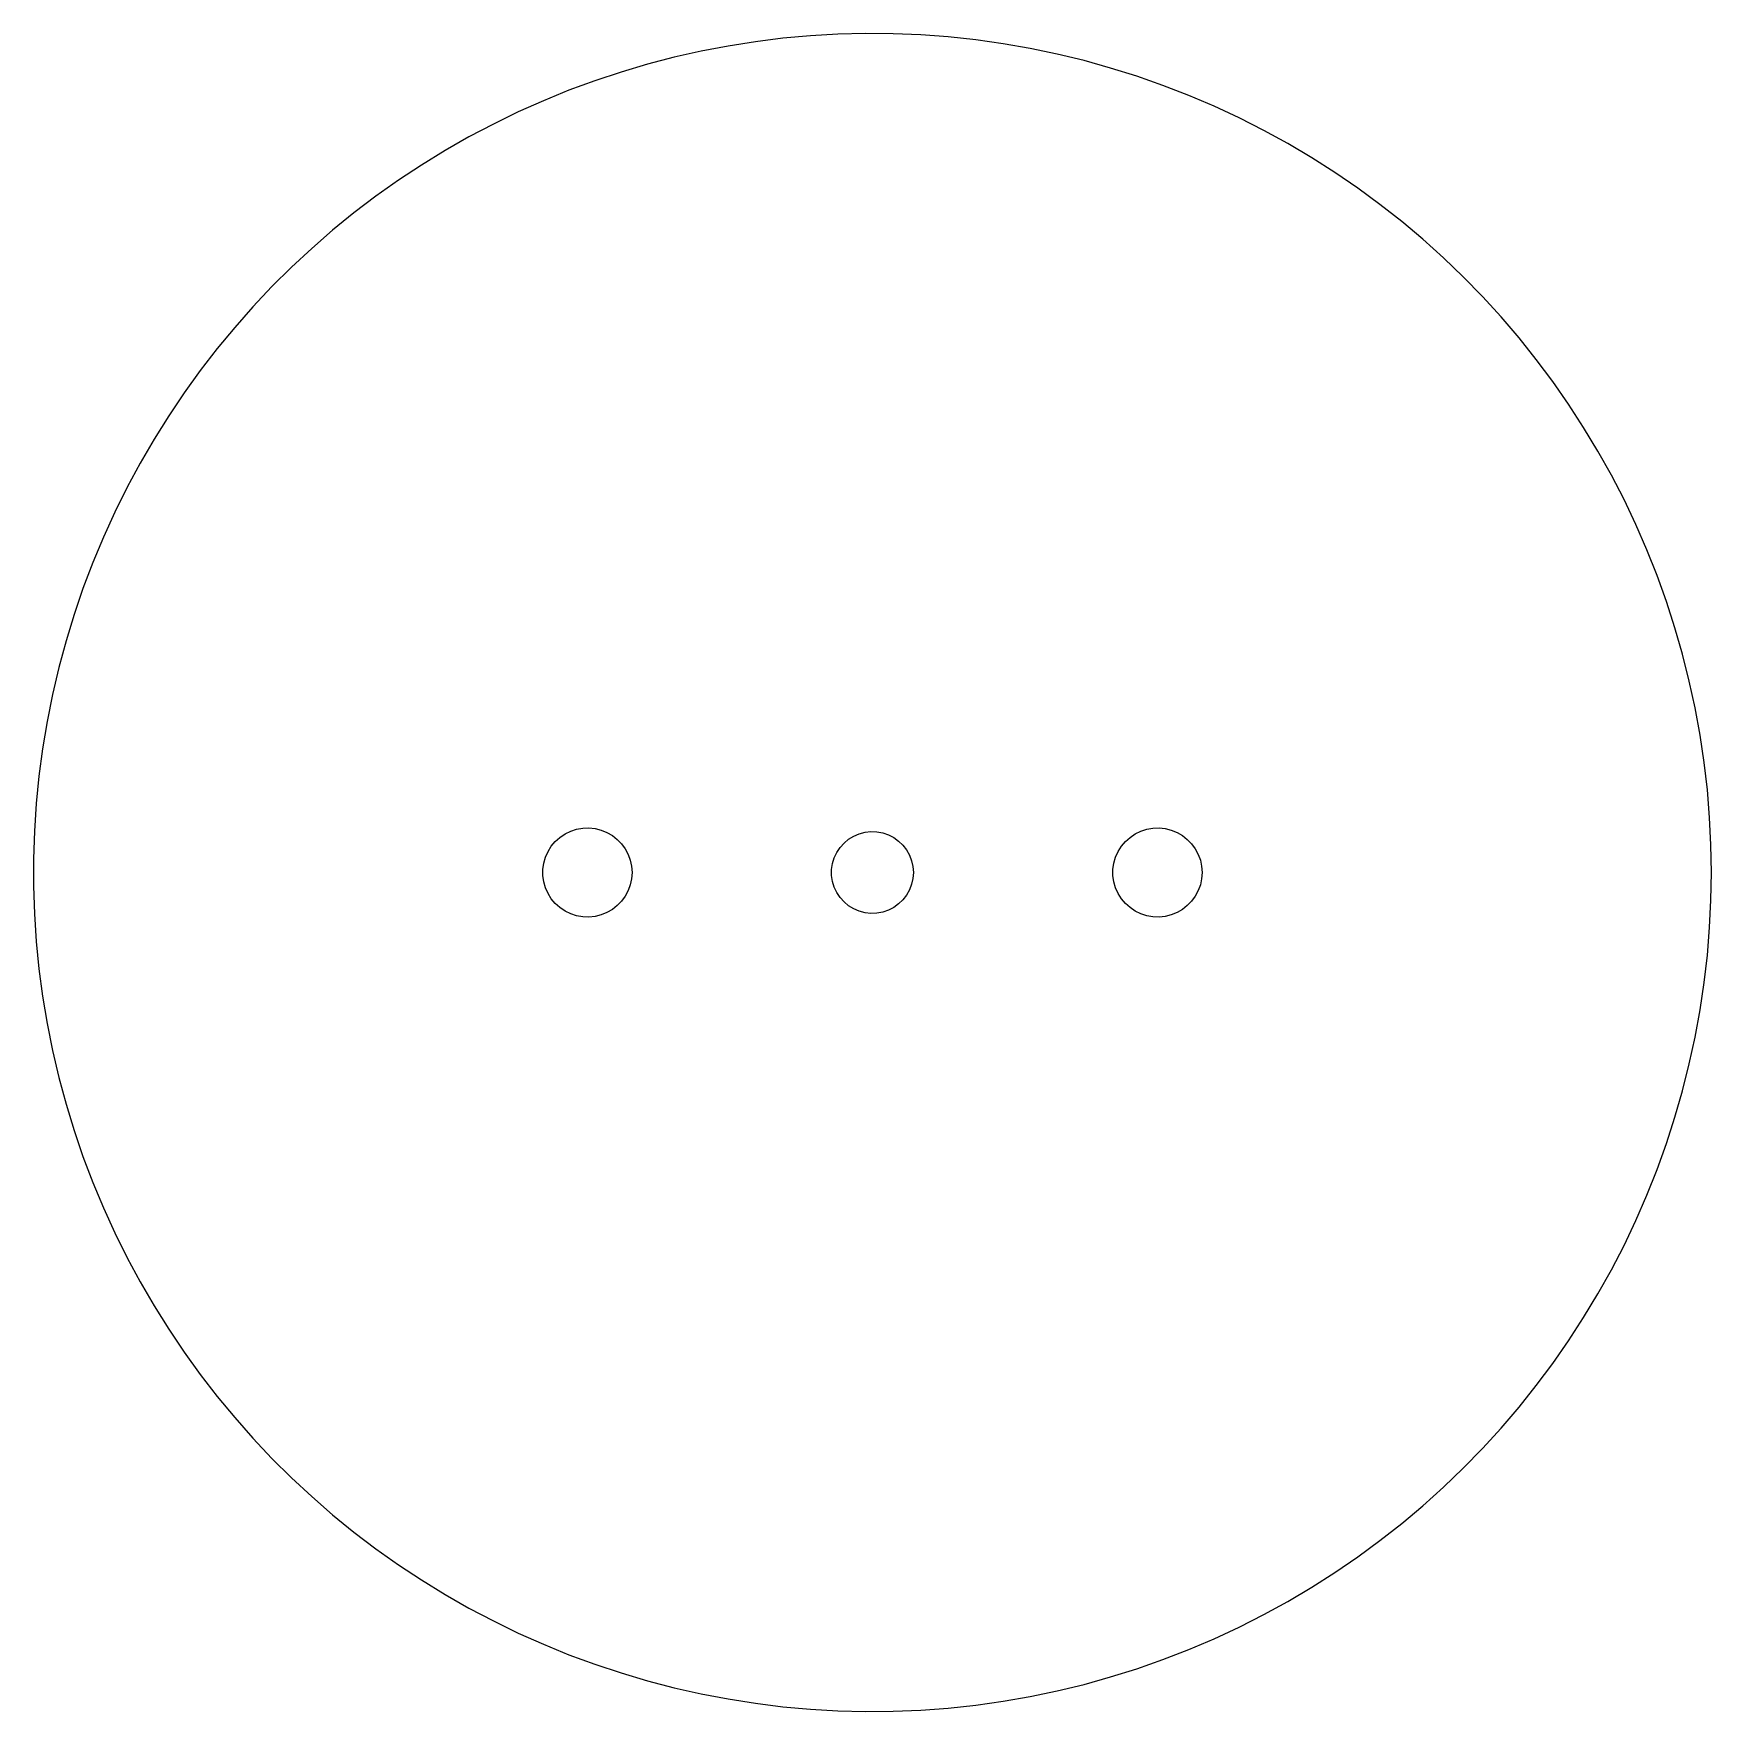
# Model space of a CAD drawing. Header units: metres. Extents: x -74 to 74, y -74 to 74.
import ezdxf

# ---------------------------------------------------------------- set-up
doc = ezdxf.new("R2010")
doc.units = ezdxf.units.M

msp = doc.modelspace()

# ---------------------------------------------------------------- linework, layer by layer
for p, q in [((-0.605179, 73.585), (-3.02509, 73.5253)), ((1.81537, 73.5651), (-0.605179, 73.585)), ((-12.6459, 72.4928), (-15.0233, 72.0376)), ((-10.2547, 72.8695), (-12.6459, 72.4928)), ((-7.85246, 73.1673), (-10.2547, 72.8695)), ((-5.44171, 73.386), (-7.85246, 73.1673)), ((-3.02509, 73.5253), (-5.44171, 73.386)), ((4.23398, 73.4656), (1.81537, 73.5651)), ((6.64798, 73.2866), (4.23398, 73.4656)), ((9.05482, 73.0283), (6.64798, 73.2866)), ((11.4518, 72.691), (9.05482, 73.0283)), ((13.8365, 72.275), (11.4518, 72.691)), ((16.2061, 71.7808), (13.8365, 72.275)), ((-19.7269, 70.8941), (-22.048, 70.2069)), ((-17.3846, 71.5045), (-19.7269, 70.8941)), ((-15.0233, 72.0376), (-17.3846, 71.5045)), ((18.5583, 71.2089), (16.2061, 71.7808)), ((20.8903, 70.56), (18.5583, 71.2089)), ((-24.3452, 69.4437), (-26.6161, 68.6054)), ((-22.048, 70.2069), (-24.3452, 69.4437)), ((23.1997, 69.8348), (20.8903, 70.56)), ((25.4841, 69.0339), (23.1997, 69.8348)), ((-26.6161, 68.6054), (-28.8581, 67.6929)), ((27.7408, 68.1584), (25.4841, 69.0339)), ((29.9676, 67.2091), (27.7408, 68.1584)), ((-31.0689, 66.7071), (-33.2462, 65.6492)), ((-28.8581, 67.6929), (-31.0689, 66.7071)), ((32.1619, 66.1871), (29.9676, 67.2091)), ((-33.2462, 65.6492), (-35.3874, 64.5202)), ((34.3214, 65.0935), (32.1619, 66.1871)), ((36.4438, 63.9294), (34.3214, 65.0935)), ((-37.4903, 63.3214), (-39.5527, 62.054)), ((-35.3874, 64.5202), (-37.4903, 63.3214)), ((38.5267, 62.6962), (36.4438, 63.9294)), ((-39.5527, 62.054), (-41.5723, 60.7196)), ((40.568, 61.3951), (38.5267, 62.6962)), ((-41.5723, 60.7196), (-43.5469, 59.3194)), ((42.5653, 60.0276), (40.568, 61.3951)), ((-43.5469, 59.3194), (-45.4743, 57.855)), ((44.5166, 58.5951), (42.5653, 60.0276)), ((-45.4743, 57.855), (-47.3526, 56.328)), ((46.4198, 57.0993), (44.5166, 58.5951)), ((-47.3526, 56.328), (-49.1797, 54.7401)), ((48.2727, 55.5416), (46.4198, 57.0993)), ((-49.1797, 54.7401), (-50.9535, 53.093)), ((50.0733, 53.9239), (48.2727, 55.5416)), ((-50.9535, 53.093), (-52.6721, 51.3884)), ((51.8198, 52.2477), (50.0733, 53.9239)), ((53.5102, 50.5151), (51.8198, 52.2477)), ((-52.6721, 51.3884), (-54.3338, 49.6282)), ((55.1427, 48.7278), (53.5102, 50.5151)), ((-54.3338, 49.6282), (-55.9367, 47.8143)), ((56.7156, 46.8878), (55.1427, 48.7278)), ((-55.9367, 47.8143), (-57.4791, 45.9486)), ((-57.4791, 45.9486), (-58.9592, 44.0333)), ((58.2271, 44.997), (56.7156, 46.8878)), ((59.6755, 43.0576), (58.2271, 44.997)), ((-58.9592, 44.0333), (-60.3756, 42.0703)), ((61.0594, 41.0715), (59.6755, 43.0576)), ((-60.3756, 42.0703), (-61.7267, 40.0617)), ((-61.7267, 40.0617), (-63.0109, 38.0098)), ((62.3772, 39.041), (61.0594, 41.0715)), ((63.6275, 36.9683), (62.3772, 39.041)), ((-63.0109, 38.0098), (-64.227, 35.9168)), ((64.809, 34.8556), (63.6275, 36.9683)), ((-64.227, 35.9168), (-65.3735, 33.7849)), ((65.9204, 32.7051), (64.809, 34.8556)), ((-65.3735, 33.7849), (-66.4494, 31.6165)), ((66.9604, 30.5193), (65.9204, 32.7051)), ((-66.4494, 31.6165), (-67.4533, 29.4138)), ((67.9279, 28.3004), (66.9604, 30.5193)), ((-67.4533, 29.4138), (-68.3842, 27.1794)), ((68.822, 26.0509), (67.9279, 28.3004)), ((-68.3842, 27.1794), (-69.2412, 24.9155)), ((69.6416, 23.7733), (68.822, 26.0509)), ((-69.2412, 24.9155), (-70.0232, 22.6246)), ((70.3858, 21.4699), (69.6416, 23.7733)), ((-70.0232, 22.6246), (-70.7294, 20.3093)), ((71.0539, 19.1432), (70.3858, 21.4699)), ((-70.7294, 20.3093), (-71.3592, 17.972)), ((71.6451, 16.7959), (71.0539, 19.1432)), ((-71.3592, 17.972), (-71.9117, 15.6153)), ((72.1588, 14.4304), (71.6451, 16.7959)), ((-71.9117, 15.6153), (-72.3863, 13.2416)), ((72.5943, 12.0493), (72.1588, 14.4304)), ((-72.3863, 13.2416), (-72.7827, 10.8536)), ((72.9514, 9.65508), (72.5943, 12.0493)), ((-72.7827, 10.8536), (-73.1003, 8.45392)), ((73.2294, 7.25047), (72.9514, 9.65508)), ((-73.1003, 8.45392), (-73.3388, 6.04506)), ((-73.3388, 6.04506), (-73.4979, 3.62965)), ((73.4283, 4.83801), (73.2294, 7.25047)), ((73.5477, 2.42032), (73.4283, 4.83801)), ((-73.4979, 3.62965), (-73.5775, 1.21031)), ((-27.8142, 2.71774), (-27.4087, 3.08289)), ((-27.4087, 3.08289), (-26.9561, 3.38814)), ((-26.9561, 3.38814), (-26.4656, 3.6274)), ((-26.4656, 3.6274), (-25.9464, 3.79608)), ((-25.9464, 3.79608), (-25.409, 3.89084)), ((-25.409, 3.89084), (-24.8634, 3.9099)), ((-24.8634, 3.9099), (-24.3206, 3.85284)), ((-24.3206, 3.85284), (-23.7911, 3.72079)), ((-23.7911, 3.72079), (-23.2849, 3.51631)), ((-23.2849, 3.51631), (-22.8123, 3.24347)), ((-22.8123, 3.24347), (-22.3821, 2.90732)), ((-2.08727, 2.91748), (-1.64029, 3.19028)), ((-1.64029, 3.19028), (-1.1582, 3.39514)), ((-1.1582, 3.39514), (-0.651581, 3.52759)), ((-0.651581, 3.52759), (-0.131058, 3.58487)), ((-0.131058, 3.58487), (0.392395, 3.56572)), ((0.392395, 3.56572), (0.907333, 3.47061)), ((0.907333, 3.47061), (1.40297, 3.30153)), ((1.40297, 3.30153), (1.86871, 3.06207)), ((1.86871, 3.06207), (2.29472, 2.75728)), ((22.1858, 2.71774), (22.5913, 3.08289)), ((22.5913, 3.08289), (23.0439, 3.38814)), ((23.0439, 3.38814), (23.5344, 3.6274)), ((23.5344, 3.6274), (24.0536, 3.79608)), ((24.0536, 3.79608), (24.591, 3.89084)), ((24.591, 3.89084), (25.1365, 3.9099)), ((25.1365, 3.9099), (25.6794, 3.85284)), ((25.6794, 3.85284), (26.2089, 3.72079)), ((26.2089, 3.72079), (26.7151, 3.51631)), ((26.7151, 3.51631), (27.1877, 3.24347)), ((27.1877, 3.24347), (27.6178, 2.90736)), ((-28.6763, 1.33804), (-28.4543, 1.83672)), ((-28.4543, 1.83672), (-28.1651, 2.29958)), ((-28.1651, 2.29958), (-27.8142, 2.71774)), ((-22.3821, 2.90732), (-22.003, 2.51479)), ((-22.003, 2.51479), (-21.6822, 2.07317)), ((-21.6822, 2.07317), (-21.426, 1.59131)), ((-21.426, 1.59131), (-21.2393, 1.07831)), ((-3.35056, 1.28148), (-3.12825, 1.75569)), ((-3.12825, 1.75569), (-2.83934, 2.19238)), ((-2.83934, 2.19238), (-2.48981, 2.5825)), ((-2.48981, 2.5825), (-2.08727, 2.91748)), ((2.29472, 2.75728), (2.67165, 2.39389)), ((2.67165, 2.39389), (2.99179, 1.97929)), ((2.99179, 1.97929), (3.24806, 1.52264)), ((3.24806, 1.52264), (3.43518, 1.03345)), ((21.3236, 1.33804), (21.5457, 1.83672)), ((21.5457, 1.83672), (21.8349, 2.29958)), ((21.8349, 2.29958), (22.1858, 2.71774)), ((27.6178, 2.90736), (27.997, 2.51472)), ((27.997, 2.51472), (28.3178, 2.07317)), ((28.3178, 2.07317), (28.574, 1.59131)), ((28.574, 1.59131), (28.7607, 1.07831)), ((73.5875, 0), (73.5477, 2.42032)), ((-73.5775, 1.21031), (-73.5775, -1.21031)), ((-28.9028, 0.272812), (-28.8268, 0.813461)), ((-28.9028, -0.272812), (-28.9028, 0.272812)), ((-28.8268, 0.813461), (-28.6763, 1.33804)), ((-21.2393, 1.07831), (-21.1258, 0.544449)), ((-21.1258, 0.544449), (-21.0877, 0)), ((-21.0877, 0), (-21.1258, -0.544449)), ((-3.5777, 0.261826), (-3.50143, 0.779968)), ((-3.5777, -0.261826), (-3.5777, 0.261826)), ((-3.50143, 0.779968), (-3.35056, 1.28148)), ((3.43518, 1.03345), (3.54904, 0.522308)), ((3.54904, 0.522308), (3.58725, 0)), ((3.58725, 0), (3.54904, -0.522308)), ((21.0972, 0.272812), (21.1732, 0.813461)), ((21.0972, -0.272812), (21.0972, 0.272812)), ((21.1732, 0.813461), (21.3236, 1.33804)), ((28.7607, 1.07831), (28.8742, 0.544449)), ((28.8742, 0.544449), (28.9123, 0)), ((28.9123, 0), (28.8742, -0.544449)), ((73.5477, -2.42032), (73.5875, 0)), ((-73.5775, -1.21031), (-73.4979, -3.62965)), ((-28.8268, -0.813461), (-28.9028, -0.272812)), ((-28.6763, -1.33804), (-28.8268, -0.813461)), ((-28.4543, -1.83672), (-28.6763, -1.33804)), ((-21.2393, -1.07831), (-21.426, -1.59131)), ((-21.1258, -0.544449), (-21.2393, -1.07831)), ((-3.50143, -0.779968), (-3.5777, -0.261826)), ((-3.35056, -1.28148), (-3.50143, -0.779968)), ((-3.12825, -1.75569), (-3.35056, -1.28148)), ((3.43518, -1.03345), (3.24806, -1.52264)), ((3.54904, -0.522308), (3.43518, -1.03345)), ((21.1732, -0.813461), (21.0972, -0.272812)), ((21.3236, -1.33804), (21.1732, -0.813461)), ((21.5457, -1.83672), (21.3236, -1.33804)), ((28.7607, -1.07831), (28.574, -1.59131)), ((28.8742, -0.544449), (28.7607, -1.07831)), ((-28.1651, -2.29958), (-28.4543, -1.83672)), ((-27.8142, -2.71774), (-28.1651, -2.29958)), ((-27.4087, -3.08289), (-27.8142, -2.71774)), ((-22.3821, -2.90732), (-22.8123, -3.24347)), ((-22.003, -2.51479), (-22.3821, -2.90732)), ((-21.6822, -2.07317), (-22.003, -2.51479)), ((-21.426, -1.59131), (-21.6822, -2.07317)), ((-2.83934, -2.19238), (-3.12825, -1.75569)), ((-2.48981, -2.5825), (-2.83934, -2.19238)), ((-2.08727, -2.91748), (-2.48981, -2.5825)), ((-1.64029, -3.19028), (-2.08727, -2.91748)), ((2.29472, -2.75728), (1.86871, -3.06207)), ((2.67165, -2.39389), (2.29472, -2.75728)), ((2.99179, -1.97929), (2.67165, -2.39389)), ((3.24806, -1.52264), (2.99179, -1.97929)), ((21.8349, -2.29958), (21.5457, -1.83672)), ((22.1858, -2.71774), (21.8349, -2.29958)), ((22.5913, -3.08289), (22.1858, -2.71774)), ((27.6178, -2.90736), (27.1877, -3.24347)), ((27.997, -2.51472), (27.6178, -2.90736)), ((28.3178, -2.07317), (27.997, -2.51472)), ((28.574, -1.59131), (28.3178, -2.07317)), ((73.4283, -4.83801), (73.5477, -2.42032)), ((-73.4979, -3.62965), (-73.3388, -6.04506)), ((-26.9561, -3.38814), (-27.4087, -3.08289)), ((-26.4656, -3.6274), (-26.9561, -3.38814)), ((-25.9464, -3.79608), (-26.4656, -3.6274)), ((-25.409, -3.89084), (-25.9464, -3.79608)), ((-24.8634, -3.9099), (-25.409, -3.89084)), ((-24.3206, -3.85284), (-24.8634, -3.9099)), ((-23.7911, -3.72079), (-24.3206, -3.85284)), ((-23.2849, -3.51631), (-23.7911, -3.72079)), ((-22.8123, -3.24347), (-23.2849, -3.51631)), ((-1.1582, -3.39514), (-1.64029, -3.19028)), ((-0.651581, -3.52759), (-1.1582, -3.39514)), ((-0.131058, -3.58487), (-0.651581, -3.52759)), ((0.392395, -3.56572), (-0.131058, -3.58487)), ((0.907333, -3.47061), (0.392395, -3.56572)), ((1.40297, -3.30153), (0.907333, -3.47061)), ((1.86871, -3.06207), (1.40297, -3.30153)), ((23.0439, -3.38814), (22.5913, -3.08289)), ((23.5344, -3.6274), (23.0439, -3.38814)), ((24.0536, -3.79608), (23.5344, -3.6274)), ((24.591, -3.89084), (24.0536, -3.79608)), ((25.1365, -3.9099), (24.591, -3.89084)), ((25.6794, -3.85284), (25.1365, -3.9099)), ((26.2089, -3.72079), (25.6794, -3.85284)), ((26.7151, -3.51631), (26.2089, -3.72079)), ((27.1877, -3.24347), (26.7151, -3.51631)), ((73.2294, -7.25047), (73.4283, -4.83801)), ((-73.3388, -6.04506), (-73.1003, -8.45392)), ((72.9514, -9.65508), (73.2294, -7.25047)), ((-73.1003, -8.45392), (-72.7827, -10.8536)), ((72.5943, -12.0493), (72.9514, -9.65508)), ((-72.7827, -10.8536), (-72.3863, -13.2416)), ((-72.3863, -13.2416), (-71.9117, -15.6153)), ((72.1588, -14.4304), (72.5943, -12.0493)), ((71.6451, -16.7959), (72.1588, -14.4304)), ((-71.9117, -15.6153), (-71.3592, -17.972)), ((71.0539, -19.1432), (71.6451, -16.7959)), ((-71.3592, -17.972), (-70.7294, -20.3093)), ((-70.7294, -20.3093), (-70.0232, -22.6246)), ((70.3858, -21.4699), (71.0539, -19.1432)), ((69.6416, -23.7733), (70.3858, -21.4699)), ((-70.0232, -22.6246), (-69.2412, -24.9155)), ((-69.2412, -24.9155), (-68.3842, -27.1794)), ((68.822, -26.0509), (69.6416, -23.7733)), ((67.9279, -28.3004), (68.822, -26.0509)), ((-68.3842, -27.1794), (-67.4533, -29.4138)), ((-67.4533, -29.4138), (-66.4494, -31.6165)), ((66.9604, -30.5193), (67.9279, -28.3004)), ((65.9204, -32.7051), (66.9604, -30.5193)), ((-66.4494, -31.6165), (-65.3735, -33.7849)), ((-65.3735, -33.7849), (-64.227, -35.9168)), ((64.809, -34.8556), (65.9204, -32.7051)), ((63.6275, -36.9683), (64.809, -34.8556)), ((-64.227, -35.9168), (-63.0109, -38.0098)), ((-63.0109, -38.0098), (-61.7267, -40.0617)), ((62.3772, -39.041), (63.6275, -36.9683)), ((61.0594, -41.0715), (62.3772, -39.041)), ((-61.7267, -40.0617), (-60.3756, -42.0703)), ((59.6755, -43.0576), (61.0594, -41.0715)), ((-60.3756, -42.0703), (-58.9592, -44.0333)), ((-58.9592, -44.0333), (-57.4791, -45.9486)), ((58.2271, -44.997), (59.6755, -43.0576)), ((56.7156, -46.8878), (58.2271, -44.997)), ((-57.4791, -45.9486), (-55.9367, -47.8143)), ((55.1427, -48.7278), (56.7156, -46.8878)), ((-55.9367, -47.8143), (-54.3338, -49.6282)), ((-54.3338, -49.6282), (-52.6721, -51.3884)), ((53.5102, -50.5151), (55.1427, -48.7278)), ((-52.6721, -51.3884), (-50.9535, -53.093)), ((51.8198, -52.2477), (53.5102, -50.5151)), ((50.0733, -53.9239), (51.8198, -52.2477)), ((-50.9535, -53.093), (-49.1797, -54.7401)), ((48.2727, -55.5416), (50.0733, -53.9239)), ((-49.1797, -54.7401), (-47.3526, -56.328)), ((46.4198, -57.0993), (48.2727, -55.5416)), ((-47.3526, -56.328), (-45.4743, -57.855)), ((44.5166, -58.5951), (46.4198, -57.0993)), ((-45.4743, -57.855), (-43.5469, -59.3194)), ((42.5653, -60.0276), (44.5166, -58.5951)), ((-43.5469, -59.3194), (-41.5723, -60.7196)), ((40.568, -61.3951), (42.5653, -60.0276)), ((-41.5723, -60.7196), (-39.5527, -62.054)), ((38.5267, -62.6962), (40.568, -61.3951)), ((-39.5527, -62.054), (-37.4903, -63.3214)), ((36.4438, -63.9294), (38.5267, -62.6962)), ((-37.4903, -63.3214), (-35.3874, -64.5202)), ((-35.3874, -64.5202), (-33.2462, -65.6492)), ((34.3214, -65.0935), (36.4438, -63.9294)), ((-33.2462, -65.6492), (-31.0689, -66.7071)), ((29.9676, -67.2091), (32.1619, -66.1871)), ((32.1619, -66.1871), (34.3214, -65.0935)), ((-31.0689, -66.7071), (-28.8581, -67.6929)), ((-28.8581, -67.6929), (-26.6161, -68.6054)), ((27.7408, -68.1584), (29.9676, -67.2091)), ((-26.6161, -68.6054), (-24.3452, -69.4437)), ((23.1997, -69.8348), (25.4841, -69.0339)), ((25.4841, -69.0339), (27.7408, -68.1584)), ((-24.3452, -69.4437), (-22.048, -70.2069)), ((-22.048, -70.2069), (-19.7269, -70.8941)), ((18.5583, -71.2089), (20.8903, -70.56)), ((20.8903, -70.56), (23.1997, -69.8348)), ((-19.7269, -70.8941), (-17.3846, -71.5045)), ((-17.3846, -71.5045), (-15.0233, -72.0376)), ((-15.0233, -72.0376), (-12.6459, -72.4928)), ((13.8365, -72.275), (16.2061, -71.7808)), ((16.2061, -71.7808), (18.5583, -71.2089)), ((-12.6459, -72.4928), (-10.2547, -72.8695)), ((-10.2547, -72.8695), (-7.85246, -73.1673)), ((-7.85246, -73.1673), (-5.44171, -73.386)), ((-5.44171, -73.386), (-3.02509, -73.5253)), ((-3.02509, -73.5253), (-0.605179, -73.585)), ((-0.605179, -73.585), (1.81537, -73.5651)), ((1.81537, -73.5651), (4.23398, -73.4656)), ((4.23398, -73.4656), (6.64798, -73.2866)), ((6.64798, -73.2866), (9.05482, -73.0283)), ((9.05482, -73.0283), (11.4518, -72.691)), ((11.4518, -72.691), (13.8365, -72.275))]:
    msp.add_line(p, q)

doc.saveas('drawing.dxf')
